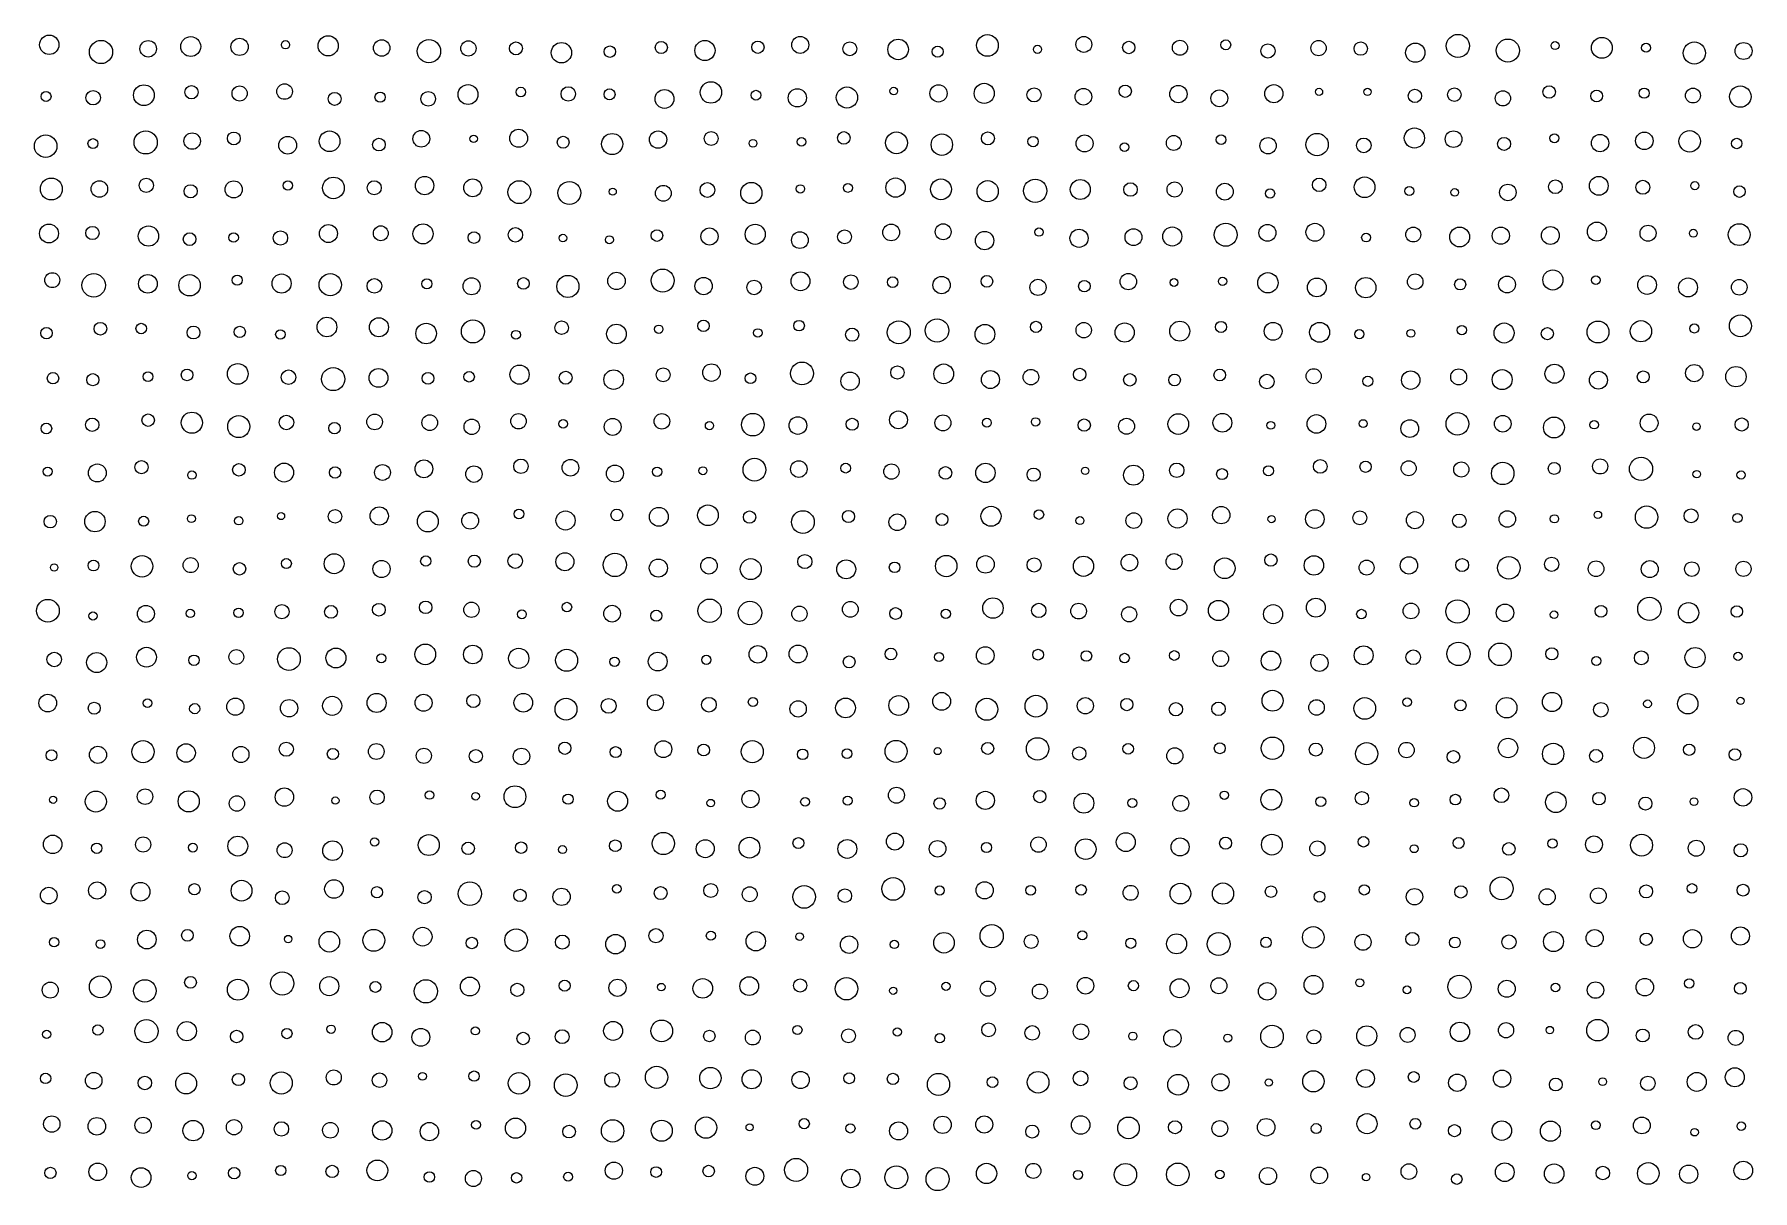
# Model space of a CAD drawing. Extents: x -295 to 305, y -195 to 205.
# Drawn here: x -68.7 to 4.6, y 5.3 to 54.6 of the extents above; entities that cross this region are included whole.
import ezdxf

# ---------------------------------------------------------------- set-up
doc = ezdxf.new("R2010")
doc.units = 0

msp = doc.modelspace()

# ---------------------------------------------------------------- linework, layer by layer
at = {"layer": 'VIA'}
for centre, radius in [((-68.0264, 54.1647), 0.4127), ((-65.8208, 53.8565), 0.4954), ((-63.8082, 53.9941), 0.3517), ((-61.9978, 54.0882), 0.4241), ((-59.9152, 54.0751), 0.3685), ((-57.9579, 54.1656), 0.1767), ((-56.1391, 54.1202), 0.4304), ((-53.8589, 54.0262), 0.35), ((-51.8447, 53.8898), 0.4958), ((-50.1638, 54.0073), 0.3256), ((-48.1392, 54.0094), 0.2747), ((-46.1984, 53.8257), 0.4341), ((-41.9428, 54.046), 0.2597), ((-40.082, 53.9178), 0.4307), ((-37.8239, 54.0579), 0.2626), ((-36.0203, 54.1561), 0.3616), ((-33.9098, 53.995), 0.2958), ((-31.8508, 53.9651), 0.4374), ((-28.0415, 54.1346), 0.4606), ((-23.9335, 54.1801), 0.3393), ((-22.0204, 54.0485), 0.2636), ((-19.8381, 54.0381), 0.3219), ((-17.8862, 54.1614), 0.2103), ((-16.0895, 53.9004), 0.3038), ((-13.9306, 54.0216), 0.3266), ((-12.1343, 54.0002), 0.2856), ((-9.8078, 53.8269), 0.4113), ((-7.9927, 54.1137), 0.4947), ((-5.8644, 53.918), 0.492), ((-3.8496, 54.1277), 0.1697), ((-1.8571, 54.0339), 0.4438), ((0.0293, 54.0354), 0.192), ((2.084, 53.8117), 0.4736), ((4.1843, 53.8996), 0.361), ((-44.1333, 53.8714), 0.2428), ((-30.1647, 53.8723), 0.2336), ((-25.9085, 53.9687), 0.1752), ((-68.1643, 51.9637), 0.2142), ((-66.1564, 51.9081), 0.309), ((-63.9938, 52.0148), 0.4424), ((-61.9647, 52.1418), 0.2835), ((-59.9139, 52.0887), 0.3219), ((-57.9959, 52.1703), 0.3321), ((-55.8638, 51.8585), 0.2764), ((-53.9256, 51.9311), 0.2186), ((-51.8755, 51.8589), 0.3132), ((-50.1795, 52.0434), 0.4245), ((-47.9285, 52.1487), 0.2038), ((-45.907, 52.067), 0.3095), ((-44.1492, 52.0492), 0.2343), ((-41.808, 51.8551), 0.402), ((-39.8272, 52.1305), 0.4567), ((-37.9085, 52.0143), 0.2088), ((-36.1456, 51.9011), 0.3896), ((-34.0306, 51.9157), 0.4524), ((-32.0349, 52.1912), 0.161), ((-30.1283, 52.0924), 0.3684), ((-28.1804, 52.0918), 0.4294), ((-26.0563, 52.028), 0.3021), ((-23.9522, 51.949), 0.3532), ((-22.1717, 52.1845), 0.2636), ((-19.9061, 52.0614), 0.37), ((-18.1594, 51.8812), 0.3569), ((-15.8358, 52.0774), 0.3868), ((-13.9109, 52.1549), 0.1547), ((-11.8442, 52.1562), 0.153), ((-9.8234, 51.9824), 0.2824), ((-8.1433, 52.0367), 0.29), ((-6.0744, 51.8798), 0.3243), ((-4.1022, 52.1531), 0.2672), ((-2.0779, 51.9807), 0.2537), ((-0.0514, 52.0982), 0.2164), ((2.0243, 51.9994), 0.317), ((4.042, 51.9553), 0.4582), ((-48.0222, 50.1795), 0.382), ((-9.8465, 50.1891), 0.43), ((-68.1806, 49.8372), 0.4807), ((-66.1643, 49.951), 0.2121), ((-63.9171, 50.0022), 0.4946), ((-61.9349, 50.0567), 0.3498), ((-60.1602, 50.1693), 0.2726), ((-57.8648, 49.8814), 0.3792), ((-56.08, 50.049), 0.4413), ((-53.9772, 49.9093), 0.2726), ((-52.1705, 50.1581), 0.3569), ((-49.938, 50.1545), 0.1577), ((-46.1246, 50.007), 0.2538), ((-44.0375, 49.9317), 0.451), ((-42.0802, 50.1233), 0.369), ((-39.8174, 50.1697), 0.2984), ((-38.0348, 49.9631), 0.168), ((-35.9696, 50.0302), 0.1841), ((-34.164, 50.1937), 0.2684), ((-31.9201, 49.9829), 0.4663), ((-29.9863, 49.9066), 0.4562), ((-28.0231, 50.1739), 0.2771), ((-26.0989, 50.035), 0.2227), ((-23.9013, 49.9564), 0.3633), ((-22.1988, 49.8006), 0.1824), ((-20.1001, 49.9791), 0.3165), ((-18.0849, 50.1159), 0.206), ((-16.0835, 49.8601), 0.3463), ((-13.9946, 49.9083), 0.4774), ((-12.0037, 49.8745), 0.3127), ((-8.1793, 50.1404), 0.3547), ((-6.0255, 49.939), 0.2764), ((-3.8777, 50.1804), 0.1918), ((-1.935, 49.973), 0.3698), ((-0.0457, 50.0675), 0.3726), ((1.8825, 50.0487), 0.4581), ((3.8893, 49.9544), 0.2219), ((-67.94, 48.0139), 0.4669), ((-65.8894, 48.0158), 0.3517), ((-63.893, 48.171), 0.3044), ((-60.1667, 47.9976), 0.3656), ((-57.8551, 48.1647), 0.1971), ((-55.9148, 48.0611), 0.4598), ((-54.1749, 48.0695), 0.2983), ((-52.0309, 48.1603), 0.3917), ((-49.9804, 48.0655), 0.3832), ((-47.9968, 47.8802), 0.4876), ((-45.8604, 47.8481), 0.4868), ((-31.9585, 48.0739), 0.4116), ((-30.0234, 48.0012), 0.4434), ((-28.0351, 47.9204), 0.4518), ((-26.0082, 47.9387), 0.4957), ((-24.0851, 47.9936), 0.4261), ((-13.9027, 48.1913), 0.2878), ((-11.9686, 48.0903), 0.44), ((-3.8398, 48.1094), 0.293), ((-1.9887, 48.1503), 0.401), ((-0.1108, 48.088), 0.2992), ((-62.0013, 47.9172), 0.2809), ((-44.0101, 47.9013), 0.1506), ((-41.8553, 47.8339), 0.3376), ((-39.9761, 47.9714), 0.3144), ((-38.1048, 47.8439), 0.4517), ((-36.0166, 48.017), 0.1804), ((-33.9885, 48.0617), 0.189), ((-21.947, 47.9921), 0.2892), ((-20.0669, 47.9956), 0.3229), ((-17.9274, 47.9027), 0.3581), ((-15.9971, 47.8232), 0.1965), ((-10.0643, 47.9272), 0.1915), ((-8.1293, 47.8694), 0.1606), ((-5.8617, 47.8687), 0.3525), ((2.1036, 48.1567), 0.1714), ((4.0054, 47.9044), 0.2448), ((-68.0385, 46.1185), 0.4026), ((-66.1865, 46.1393), 0.2826), ((-63.8017, 46.0092), 0.4327), ((-62.0483, 45.8764), 0.2709), ((-60.1696, 45.9461), 0.2039), ((-58.1734, 45.9268), 0.3065), ((-56.1274, 46.1176), 0.384), ((-53.8958, 46.1282), 0.3164), ((-52.097, 46.1024), 0.4293), ((-49.9243, 45.9446), 0.2493), ((-48.1621, 46.0612), 0.309), ((-42.1278, 46.031), 0.2476), ((-39.8876, 45.9911), 0.3661), ((-37.9399, 46.0837), 0.4284), ((-36.0344, 45.8361), 0.3575), ((-34.1306, 45.9782), 0.296), ((-32.1465, 46.1653), 0.3574), ((-29.9296, 46.1912), 0.3394), ((-28.1655, 45.8152), 0.392), ((-25.846, 46.178), 0.1783), ((-24.1371, 45.9152), 0.3874), ((-21.8203, 45.9603), 0.3598), ((-20.1654, 45.9896), 0.4057), ((-17.8894, 46.0666), 0.4914), ((-16.109, 46.146), 0.3607), ((-14.0859, 46.1707), 0.3817), ((-9.8957, 46.0737), 0.3173), ((-7.918, 45.9696), 0.4216), ((-6.1652, 46.0256), 0.366), ((-4.0516, 46.0342), 0.3806), ((-2.07, 46.1968), 0.406), ((0.1101, 46.13), 0.3417), ((2.0408, 46.1289), 0.1672), ((3.9967, 46.069), 0.4646), ((-46.1339, 45.925), 0.1601), ((-44.156, 45.85), 0.1697), ((-11.9067, 45.9445), 0.1874), ((-67.8994, 44.1288), 0.3177), ((-66.1325, 43.9085), 0.4989), ((-63.8237, 43.9725), 0.3978), ((-62.0484, 43.9112), 0.4573), ((-60.0144, 44.1301), 0.2145), ((-58.1247, 43.9843), 0.4076), ((-56.0507, 43.9362), 0.4755), ((-54.1697, 43.8836), 0.3113), ((-51.9309, 43.973), 0.2161), ((-50.0275, 43.8676), 0.363), ((-47.8179, 43.9876), 0.2488), ((-45.9241, 43.8602), 0.4724), ((-43.8514, 44.0952), 0.3712), ((-41.8844, 44.1128), 0.4902), ((-40.1398, 43.8755), 0.3683), ((-37.987, 43.8192), 0.3091), ((-36.0126, 44.081), 0.402), ((-33.8616, 44.0454), 0.3114), ((-32.0823, 44.0439), 0.2243), ((-29.9969, 43.9184), 0.3703), ((-28.0646, 44.0798), 0.249), ((-25.8888, 43.8206), 0.3439), ((-23.9123, 43.8715), 0.2467), ((-22.0385, 44.0667), 0.3486), ((-20.0917, 44.0298), 0.169), ((-18.0244, 44.078), 0.1774), ((-16.0887, 44.0167), 0.4345), ((-14.0043, 43.8199), 0.3996), ((-11.919, 43.8089), 0.4349), ((-9.8117, 44.0621), 0.3297), ((-7.8963, 43.9464), 0.2368), ((-5.898, 43.9465), 0.3586), ((-3.9441, 44.1378), 0.4285), ((-2.1134, 44.1311), 0.1866), ((0.0707, 43.9235), 0.4005), ((1.816, 43.8199), 0.4036), ((3.9984, 43.8267), 0.3311), ((-56.1913, 42.1315), 0.4194), ((-53.9776, 42.1198), 0.406), ((-30.1908, 41.9826), 0.4995), ((4.0473, 42.1792), 0.4676), ((-68.1424, 41.8703), 0.2445), ((-65.8469, 42.0563), 0.2702), ((-64.1078, 42.0645), 0.224), ((-61.8805, 41.8963), 0.2735), ((-59.9111, 41.9212), 0.2416), ((-58.1759, 41.8152), 0.2023), ((-51.9646, 41.8539), 0.4389), ((-49.971, 41.9432), 0.4899), ((-48.1368, 41.8008), 0.1874), ((-46.1902, 42.1014), 0.2875), ((-43.8546, 41.8341), 0.42), ((-42.0512, 42.0389), 0.1771), ((-40.1417, 42.1799), 0.2452), ((-37.8299, 41.8804), 0.18), ((-36.0722, 42.1887), 0.226), ((-33.811, 41.8031), 0.2804), ((-31.8207, 41.9034), 0.4902), ((-28.1495, 41.8252), 0.4199), ((-25.975, 42.1373), 0.2377), ((-23.9384, 41.9968), 0.33), ((-22.1942, 41.8964), 0.4098), ((-19.8465, 41.9548), 0.4269), ((-18.0865, 42.1349), 0.2373), ((-15.868, 41.9487), 0.3802), ((-13.8866, 41.9046), 0.4261), ((-12.1915, 41.8259), 0.1938), ((-9.995, 41.8609), 0.167), ((-7.8257, 41.999), 0.1968), ((-6.0238, 41.8762), 0.4264), ((-4.18, 41.8472), 0.2595), ((-2.0236, 41.9176), 0.4663), ((-0.19, 41.9519), 0.4539), ((2.0849, 42.0698), 0.1945), ((-62.1554, 40.0901), 0.2476), ((-59.9927, 40.1329), 0.4416), ((-57.8292, 39.9909), 0.3089), ((-55.9266, 39.9101), 0.4922), ((-53.9955, 39.9618), 0.3998), ((-47.9828, 40.1012), 0.41), ((-43.9714, 39.8877), 0.4175), ((-41.8616, 40.0938), 0.2961), ((-39.8043, 40.1886), 0.3731), ((-35.9468, 40.1514), 0.4849), ((-31.8816, 40.1904), 0.2832), ((-29.9072, 40.1335), 0.4212), ((-26.1893, 39.9949), 0.3312), ((-24.1108, 40.1061), 0.2643), ((-18.1411, 40.0849), 0.2512), ((-14.1391, 40.0355), 0.32), ((-7.959, 40.0032), 0.3401), ((-6.1046, 39.8875), 0.4257), ((-3.8769, 40.1393), 0.4069), ((2.0805, 40.1659), 0.3663), ((3.8591, 40.0144), 0.4345), ((-67.8674, 39.9484), 0.2427), ((-66.1725, 39.8841), 0.259), ((-63.8178, 40.0166), 0.2058), ((-51.884, 39.9425), 0.2516), ((-50.1333, 40.0105), 0.2238), ((-46.0167, 39.9679), 0.2745), ((-38.1385, 39.9453), 0.2273), ((-33.898, 39.8234), 0.3901), ((-27.9154, 39.8916), 0.3827), ((-21.9763, 39.8812), 0.2673), ((-20.069, 39.8736), 0.2496), ((-16.1344, 39.8057), 0.3086), ((-11.8285, 39.8184), 0.217), ((-10.0045, 39.8665), 0.3924), ((-2.0042, 39.865), 0.3824), ((-0.0899, 40.0058), 0.2556), ((-66.1952, 37.9633), 0.2835), ((-63.8119, 38.1581), 0.2677), ((-61.9484, 38.0507), 0.4516), ((-59.9503, 37.8877), 0.4707), ((-57.9177, 38.0609), 0.3104), ((-54.1597, 38.0873), 0.3332), ((-51.8113, 38.0551), 0.3354), ((-50.021, 37.8779), 0.3288), ((-48.0263, 38.1139), 0.329), ((-46.1254, 38.0042), 0.1858), ((-44.0159, 37.8726), 0.3602), ((-41.9174, 38.1113), 0.332), ((-39.8891, 37.9256), 0.1763), ((-38.043, 37.9674), 0.481), ((-36.1223, 37.9322), 0.3769), ((-33.8093, 37.985), 0.2575), ((-31.8346, 38.1711), 0.381), ((-29.9383, 38.0433), 0.3397), ((-28.0662, 38.0525), 0.1892), ((-25.9899, 38.0878), 0.1774), ((-23.9185, 37.9496), 0.2637), ((-22.1139, 37.8989), 0.3399), ((-19.9091, 37.9943), 0.439), ((-18.0306, 38.0504), 0.3996), ((-15.9666, 37.9373), 0.1655), ((-14.0214, 37.999), 0.3969), ((-12.0295, 38.0111), 0.1696), ((-10.0425, 37.8013), 0.3776), ((-8.0143, 38.0027), 0.481), ((-6.0832, 38.008), 0.3559), ((-3.8981, 37.8489), 0.4461), ((-2.1841, 37.9643), 0.1792), ((0.1561, 38.0387), 0.3796), ((4.1013, 37.9771), 0.2798), ((-68.1487, 37.8049), 0.2265), ((-55.8688, 37.8196), 0.2463), ((2.176, 37.884), 0.1613), ((-68.0941, 35.9698), 0.1914), ((-65.9784, 35.909), 0.3825), ((-64.0966, 36.1569), 0.2818), ((-61.9448, 35.8203), 0.1799), ((-59.944, 36.0412), 0.2683), ((-58.0198, 35.9269), 0.4042), ((-55.8445, 35.9291), 0.2394), ((-53.824, 35.9308), 0.3359), ((-52.06, 36.0852), 0.3786), ((-49.927, 35.8595), 0.35), ((-47.924, 36.1952), 0.3085), ((-45.8133, 36.1317), 0.3559), ((-43.9186, 35.8808), 0.363), ((-42.1211, 35.9585), 0.1985), ((-40.1676, 36.0056), 0.1708), ((-37.9716, 36.0478), 0.4853), ((-36.0829, 36.0748), 0.352), ((-34.081, 36.115), 0.2088), ((-32.1361, 35.9678), 0.3263), ((-29.8312, 35.9091), 0.2688), ((-28.1263, 35.9138), 0.4127), ((-26.074, 35.8366), 0.2827), ((-23.8796, 36.0012), 0.1535), ((-21.8159, 35.8159), 0.4254), ((-19.9741, 36.022), 0.3077), ((-18.0417, 35.8601), 0.2346), ((-16.0655, 36.0039), 0.2153), ((-13.8614, 36.1897), 0.2908), ((-11.926, 36.1759), 0.2409), ((-10.0909, 36.109), 0.3197), ((-7.8479, 36.0593), 0.3226), ((-6.0828, 35.8913), 0.4801), ((-3.8861, 36.1036), 0.2578), ((-1.9304, 36.1875), 0.322), ((-0.188, 36.0833), 0.4944), ((2.1868, 35.8561), 0.1598), ((4.0748, 35.8227), 0.178), ((-53.9641, 34.0743), 0.3898), ((-42.0494, 34.0408), 0.4012), ((-39.9557, 34.1059), 0.4407), ((-27.8905, 34.0624), 0.427), ((-18.0783, 34.111), 0.3699), ((0.0496, 34.0251), 0.4762), ((-67.9817, 33.8329), 0.2626), ((-66.0789, 33.8352), 0.4351), ((-64.0035, 33.8496), 0.2148), ((-61.9675, 33.9592), 0.1672), ((-59.9502, 33.8714), 0.1757), ((-58.1468, 34.0708), 0.1508), ((-55.8485, 34.0578), 0.2868), ((-51.8939, 33.8387), 0.4454), ((-50.0899, 33.8727), 0.3572), ((-48.009, 34.1617), 0.2053), ((-46.0235, 33.8824), 0.4077), ((-43.8375, 34.1175), 0.2523), ((-38.1817, 34.031), 0.262), ((-35.9047, 33.8173), 0.4834), ((-33.9633, 34.0567), 0.2586), ((-31.8845, 33.8069), 0.3546), ((-29.9811, 33.9218), 0.2526), ((-25.8487, 34.1354), 0.2036), ((-24.1006, 33.879), 0.1709), ((-21.8086, 33.877), 0.3335), ((-19.9406, 33.9679), 0.4086), ((-15.9351, 33.9409), 0.1515), ((-14.09, 33.9448), 0.3969), ((-12.1754, 33.995), 0.2964), ((-9.823, 33.8958), 0.3633), ((-7.9339, 33.8707), 0.2881), ((-5.8875, 33.9457), 0.3516), ((-3.877, 33.9544), 0.1764), ((-2.0261, 34.1243), 0.16), ((1.9429, 34.0816), 0.2977), ((3.9241, 33.993), 0.1946), ((-64.074, 31.9304), 0.4596), ((-61.9997, 31.9785), 0.32), ((-57.9214, 32.0454), 0.2132), ((-55.8868, 32.0397), 0.4246), ((-51.9815, 32.1551), 0.2172), ((-49.9114, 32.1478), 0.2602), ((-48.1672, 32.1536), 0.3124), ((-46.0501, 32.1235), 0.3839), ((-43.9206, 31.9893), 0.4979), ((-42.0675, 31.8526), 0.3862), ((-39.9104, 31.9545), 0.3533), ((-38.1297, 31.8097), 0.4467), ((-35.8251, 32.1303), 0.3011), ((-29.801, 31.9399), 0.4573), ((-28.1268, 32.0105), 0.3736), ((-26.0542, 31.9881), 0.302), ((-23.9481, 31.9313), 0.431), ((-21.9923, 32.0867), 0.3556), ((-20.0897, 32.1281), 0.3411), ((-17.9303, 31.8453), 0.4396), ((-15.9616, 32.1944), 0.2646), ((-14.1281, 31.9683), 0.4137), ((-10.0792, 31.9658), 0.3698), ((-7.8116, 31.9813), 0.2755), ((-5.8204, 31.8639), 0.4822), ((-3.9963, 32.0165), 0.3016), ((-67.819, 31.8797), 0.1553), ((-66.1413, 31.9623), 0.2314), ((-59.917, 31.8197), 0.2671), ((-53.866, 31.8165), 0.3673), ((-34.0612, 31.8021), 0.4044), ((-31.998, 31.8862), 0.2269), ((-11.8856, 31.8742), 0.3183), ((-2.1051, 31.8251), 0.334), ((0.1868, 31.8094), 0.3622), ((1.9772, 31.8105), 0.3125), ((4.178, 31.8225), 0.3216), ((-68.086, 30.035), 0.4849), ((-63.9057, 29.9001), 0.3604), ((-62.0161, 29.9194), 0.1778), ((-59.9559, 29.9496), 0.2), ((-58.1101, 29.9953), 0.3023), ((-56.0188, 29.9871), 0.2732), ((-53.9795, 30.0782), 0.2711), ((-51.9867, 30.1801), 0.2648), ((-50.034, 30.0775), 0.3265), ((-47.8819, 29.8827), 0.1863), ((-45.9627, 30.1934), 0.2014), ((-44.0412, 29.9111), 0.3568), ((-42.153, 29.8234), 0.2387), ((-39.8818, 30.0368), 0.498), ((-38.1636, 29.9406), 0.4993), ((-36.0556, 29.9066), 0.3263), ((-33.8859, 30.0951), 0.3357), ((-31.9574, 29.9176), 0.2512), ((-29.816, 29.903), 0.1966), ((-27.8061, 30.1504), 0.4351), ((-25.8543, 30.0469), 0.3052), ((-24.1558, 30.0186), 0.334), ((-22.0033, 29.8836), 0.3211), ((-19.8972, 30.1707), 0.3543), ((-18.1975, 30.0468), 0.4309), ((-15.8684, 29.89), 0.4064), ((-14.0474, 30.1687), 0.4036), ((-12.1026, 29.8911), 0.2051), ((-9.9927, 30.026), 0.3353), ((-8.0083, 30.0033), 0.4992), ((-5.9856, 29.9469), 0.3716), ((-3.8911, 29.866), 0.1628), ((-1.8925, 30.0127), 0.2512), ((0.1672, 30.1151), 0.4968), ((1.8373, 29.9504), 0.4338), ((3.8946, 30.0028), 0.2398), ((-66.1625, 29.8131), 0.1749), ((-51.9997, 28.1758), 0.4411), ((-49.9761, 28.1684), 0.3968), ((-36.1135, 28.1926), 0.3815), ((-7.9673, 28.1969), 0.4998), ((-6.1965, 28.1761), 0.4809), ((-67.8157, 27.9567), 0.31), ((-66.0048, 27.8272), 0.429), ((-63.8819, 28.0539), 0.4213), ((-61.8595, 27.9233), 0.2239), ((-60.0521, 28.0625), 0.3158), ((-57.8109, 27.9761), 0.483), ((-55.81, 28.0211), 0.4249), ((-53.8762, 28.0091), 0.1917), ((-48.0196, 28.0056), 0.4311), ((-45.9794, 27.9225), 0.4695), ((-43.9327, 27.8593), 0.2029), ((-42.0951, 27.8681), 0.4009), ((-40.0254, 27.9402), 0.1954), ((-37.8273, 28.1761), 0.3733), ((-33.9362, 27.8541), 0.2521), ((-32.1566, 28.1899), 0.2497), ((-30.1057, 28.0624), 0.1903), ((-28.1363, 28.1237), 0.3764), ((-25.8829, 28.1621), 0.2303), ((-23.8261, 28.1063), 0.2263), ((-22.1961, 28.0197), 0.2013), ((-20.0794, 28.1262), 0.2069), ((-18.1031, 27.9913), 0.3386), ((-15.9597, 27.9015), 0.4148), ((-13.8931, 27.816), 0.3674), ((-12.0076, 28.1339), 0.4045), ((-9.8966, 28.0514), 0.3121), ((-3.9895, 28.1956), 0.2582), ((-2.089, 27.8932), 0.193), ((-0.175, 28.0291), 0.298), ((2.1149, 28.0365), 0.4313), ((3.9453, 28.0886), 0.1766), ((-68.0896, 26.1006), 0.377), ((-55.9682, 25.9811), 0.4066), ((-54.0751, 26.1057), 0.4082), ((-52.072, 26.1103), 0.362), ((-49.9522, 26.1889), 0.2813), ((-47.8224, 26.1132), 0.3978), ((-42.1932, 26.1163), 0.3442), ((-31.8235, 25.9965), 0.4213), ((-29.9937, 26.1702), 0.3802), ((-25.9749, 25.9668), 0.4664), ((-15.8928, 26.1997), 0.4466), ((-3.9821, 26.1471), 0.4089), ((1.8024, 26.0693), 0.4344), ((-66.1091, 25.8776), 0.2571), ((-63.8361, 26.096), 0.1858), ((-61.828, 25.8599), 0.2184), ((-60.0938, 25.9453), 0.3652), ((-57.8053, 25.881), 0.3698), ((-46.0024, 25.8391), 0.467), ((-44.1863, 25.9793), 0.3153), ((-39.9133, 26.027), 0.3152), ((-38.0374, 26.1439), 0.1964), ((-36.1107, 25.8513), 0.3487), ((-34.0912, 25.8901), 0.4206), ((-28.0689, 25.8356), 0.4689), ((-23.8709, 25.9831), 0.347), ((-22.1002, 26.0337), 0.2597), ((-20.0102, 25.834), 0.2835), ((-18.1957, 25.8538), 0.2876), ((-14.016, 25.9125), 0.3298), ((-11.9617, 25.8723), 0.4635), ((-10.1544, 26.1387), 0.1879), ((-7.8847, 26.003), 0.2389), ((-5.9134, 25.901), 0.4372), ((-1.8967, 25.8137), 0.3099), ((0.0899, 26.0658), 0.1667), ((4.0554, 26.191), 0.1531), ((-65.9521, 23.8918), 0.3656), ((-64.0308, 24.0261), 0.4758), ((-62.1929, 23.9706), 0.3925), ((-59.8594, 23.9077), 0.3447), ((-57.9241, 24.1317), 0.3004), ((-55.9408, 23.929), 0.2389), ((-54.0896, 24.0342), 0.3355), ((-52.0612, 23.8513), 0.3235), ((-47.9007, 23.8219), 0.3519), ((-46.0531, 24.1734), 0.2604), ((-43.8895, 24.0087), 0.2354), ((-41.8544, 24.133), 0.3611), ((-40.1356, 24.0945), 0.2519), ((-38.0662, 24.0267), 0.4716), ((-31.9376, 24.0398), 0.4691), ((-30.1641, 24.0519), 0.1525), ((-28.0319, 24.1666), 0.2569), ((-25.9059, 24.1452), 0.4775), ((-24.129, 23.9493), 0.2829), ((-22.0476, 24.15), 0.2272), ((-20.0586, 23.8467), 0.3443), ((-18.1387, 24.1727), 0.2346), ((-15.8978, 24.1741), 0.4781), ((-14.0492, 24.1141), 0.2793), ((-11.8777, 23.941), 0.473), ((-10.1818, 24.0963), 0.3285), ((-5.857, 24.1835), 0.4132), ((-3.9318, 23.9327), 0.4562), ((-0.0603, 24.1898), 0.4485), ((1.8651, 24.109), 0.2427), ((-67.9311, 23.8737), 0.2339), ((-49.8446, 23.8345), 0.2814), ((-35.9194, 23.9116), 0.2247), ((-34.0277, 23.939), 0.2094), ((-8.1826, 23.8077), 0.2682), ((-2.1051, 23.8454), 0.2771), ((3.8129, 23.903), 0.2506), ((-67.8637, 21.975), 0.1508), ((-66.0405, 21.9002), 0.4495), ((-63.9442, 22.1098), 0.3291), ((-62.0833, 21.9069), 0.4513), ((-60.0302, 21.8177), 0.3274), ((-58.006, 22.0892), 0.3922), ((-55.8315, 21.9417), 0.1554), ((-54.0564, 22.0825), 0.3098), ((-51.8223, 22.1742), 0.1787), ((-49.8552, 22.1239), 0.1615), ((-48.1796, 22.107), 0.4653), ((-45.916, 22.0029), 0.2187), ((-43.8032, 21.9132), 0.4257), ((-41.9695, 22.192), 0.1913), ((-39.8361, 21.834), 0.1596), ((-38.143, 22.0048), 0.3672), ((-35.8147, 21.8896), 0.1883), ((-33.9978, 21.9348), 0.1927), ((-31.9201, 22.1691), 0.3423), ((-30.0787, 21.8203), 0.2441), ((-28.1322, 21.9515), 0.3858), ((-25.8113, 22.1134), 0.2628), ((-23.9362, 21.8327), 0.4258), ((-21.8681, 21.8419), 0.1931), ((-19.8055, 21.8183), 0.3406), ((-17.946, 22.1706), 0.1793), ((-15.9426, 21.9797), 0.4415), ((-13.8358, 21.8959), 0.2102), ((-12.0802, 22.0455), 0.2842), ((-9.855, 21.8495), 0.1796), ((-8.101, 21.9832), 0.2269), ((-6.1393, 22.168), 0.3128), ((-3.8171, 21.8687), 0.4402), ((-1.9807, 22.0249), 0.2656), ((0.0004, 21.8149), 0.2786), ((2.0684, 21.8986), 0.1656), ((4.1594, 22.078), 0.3719), ((-41.8582, 20.1125), 0.4733), ((-31.9871, 20.1946), 0.3604), ((-22.1473, 20.1707), 0.4025), ((-15.9206, 20.0646), 0.4437), ((-0.1655, 20.0413), 0.4683), ((-67.882, 20.0754), 0.3951), ((-66.0051, 19.9081), 0.2202), ((-64.0264, 20.0675), 0.3239), ((-61.9067, 19.938), 0.1907), ((-59.9908, 20.0018), 0.423), ((-57.9968, 19.8256), 0.3165), ((-55.9521, 19.8047), 0.4184), ((-54.1641, 20.1762), 0.1766), ((-51.8498, 20.0464), 0.4474), ((-50.1759, 19.9026), 0.266), ((-47.916, 19.9338), 0.2429), ((-46.1523, 19.8535), 0.171), ((-43.9016, 20.0163), 0.2481), ((-40.0714, 19.8907), 0.3832), ((-38.1858, 19.9335), 0.4445), ((-36.0978, 20.1297), 0.2321), ((-34.015, 19.8807), 0.4028), ((-30.1667, 19.8869), 0.3525), ((-28.0841, 19.9431), 0.2145), ((-25.8662, 20.0661), 0.3296), ((-23.8553, 19.872), 0.4395), ((-19.8299, 19.9641), 0.3847), ((-17.8924, 20.125), 0.2561), ((-13.9805, 19.8976), 0.3218), ((-12.0151, 20.1861), 0.2245), ((-9.8583, 19.8914), 0.1696), ((-7.9645, 20.1316), 0.2343), ((-5.8204, 19.8798), 0.2681), ((-3.9608, 20.1087), 0.1971), ((-2.1938, 20.0747), 0.3594), ((2.165, 19.9112), 0.3407), ((4.0621, 19.822), 0.2813), ((-65.9867, 18.1071), 0.3667), ((-64.136, 18.0542), 0.4013), ((-61.839, 18.1621), 0.2387), ((-59.8316, 18.1002), 0.4425), ((-55.8945, 18.1711), 0.3964), ((-50.1034, 17.9723), 0.4987), ((-43.8389, 18.1805), 0.1797), ((-39.8344, 18.1108), 0.2977), ((-35.8528, 17.8349), 0.4835), ((-32.0608, 18.1748), 0.482), ((-28.1621, 18.1162), 0.3666), ((-26.1985, 18.1163), 0.2048), ((-24.0496, 18.1346), 0.2245), ((-21.9435, 18.0089), 0.3179), ((-19.8186, 17.9758), 0.4396), ((-18.0038, 17.9788), 0.4536), ((-11.9819, 18.1338), 0.2183), ((-7.8636, 18.0463), 0.2637), ((-6.1302, 18.1995), 0.4904), ((0.028, 18.0671), 0.2769), ((1.9828, 18.1952), 0.2049), ((4.16, 18.122), 0.2539), ((-68.0478, 17.8926), 0.3541), ((-58.0943, 17.8002), 0.2927), ((-54.0596, 18.0322), 0.2404), ((-52.0317, 17.8221), 0.2824), ((-47.9638, 17.8983), 0.2652), ((-46.1941, 17.8383), 0.3695), ((-41.9699, 17.996), 0.276), ((-38.1762, 17.9481), 0.319), ((-34.1187, 17.8845), 0.289), ((-30.081, 18.1076), 0.1951), ((-15.9564, 18.0585), 0.2448), ((-13.8901, 17.8434), 0.2313), ((-9.843, 17.8433), 0.3494), ((-4.1891, 17.8354), 0.3449), ((-2.0061, 17.8863), 0.335), ((-63.8682, 16.0166), 0.3977), ((-62.1383, 16.1982), 0.2487), ((-59.9092, 16.1616), 0.4161), ((-57.8438, 16.0356), 0.1605), ((-56.0899, 15.9252), 0.4396), ((-54.1976, 15.9845), 0.4658), ((-52.1132, 16.1398), 0.3995), ((-50.019, 15.8682), 0.2438), ((-48.1319, 15.9908), 0.4812), ((-46.1607, 15.9095), 0.2974), ((-43.8936, 15.82), 0.418), ((-42.1696, 16.1793), 0.3024), ((-39.83, 16.1816), 0.1934), ((-37.9139, 15.9444), 0.413), ((-36.0513, 16.146), 0.163), ((-33.9381, 15.8002), 0.3718), ((-29.8949, 15.8812), 0.438), ((-27.8619, 16.1628), 0.4947), ((-26.1808, 15.9359), 0.2958), ((-23.9948, 16.1936), 0.1941), ((-19.9824, 15.8352), 0.4264), ((-18.1917, 15.8236), 0.4879), ((-16.1713, 15.8965), 0.222), ((-14.1577, 16.112), 0.4595), ((-12.0366, 15.9018), 0.3438), ((-9.933, 16.0392), 0.2798), ((-8.1216, 15.8908), 0.2326), ((-5.8167, 15.9111), 0.3011), ((-3.9196, 15.929), 0.426), ((-2.164, 16.0749), 0.3649), ((0.0371, 16.0311), 0.2616), ((2.0043, 16.0499), 0.3891), ((4.048, 16.1683), 0.3867), ((-67.8208, 15.9018), 0.1969), ((-65.8451, 15.8225), 0.1893), ((-32.0108, 15.8111), 0.1804), ((-21.9304, 15.8599), 0.2182), ((-67.9836, 13.8612), 0.3417), ((-65.8532, 14.0005), 0.4652), ((-63.9546, 13.8277), 0.4788), ((-62.0054, 14.1921), 0.2524), ((-59.9875, 13.879), 0.448), ((-58.0979, 14.1457), 0.4943), ((-56.094, 14.0293), 0.4079), ((-54.1267, 13.9964), 0.2324), ((-51.9771, 13.8095), 0.4947), ((-50.0995, 14.0145), 0.4021), ((-48.078, 13.876), 0.2809), ((-46.063, 14.0499), 0.2374), ((-43.8096, 13.9605), 0.367), ((-41.9439, 13.9905), 0.1599), ((-40.1748, 13.9349), 0.418), ((-38.1957, 14.0314), 0.3994), ((-36.0214, 14.0606), 0.2817), ((-34.0499, 13.922), 0.4783), ((-32.0572, 13.8361), 0.155), ((-29.8093, 14.023), 0.1789), ((-28.0258, 13.9248), 0.3229), ((-25.8061, 13.8003), 0.3215), ((-23.8617, 14.0468), 0.3531), ((-21.8236, 14.0508), 0.2163), ((-19.8539, 13.9407), 0.4039), ((-18.1803, 14.0442), 0.3411), ((-16.1225, 13.8109), 0.3729), ((-14.1455, 14.0871), 0.403), ((-12.1734, 14.1763), 0.1715), ((-10.1589, 13.8734), 0.1665), ((-7.9271, 14.0055), 0.4955), ((-5.9099, 13.9191), 0.3641), ((-3.8313, 13.976), 0.1857), ((-2.1278, 13.8618), 0.3508), ((-0.0275, 13.9861), 0.3726), ((1.864, 14.1445), 0.2009), ((4.0444, 13.9346), 0.253), ((-63.8851, 12.107), 0.4949), ((-62.1603, 12.1103), 0.4097), ((-53.8371, 12.0678), 0.4152), ((-43.9973, 12.1219), 0.4025), ((-41.9239, 12.1224), 0.4629), ((-27.9943, 12.168), 0.2928), ((-7.9071, 12.0815), 0.4145), ((-5.9409, 12.1503), 0.324), ((-2.0415, 12.1518), 0.4596), ((-68.1361, 11.9762), 0.1741), ((-65.9503, 12.1609), 0.2202), ((-60.0401, 11.8824), 0.2644), ((-57.8963, 12.0078), 0.2167), ((-56.0136, 12.1917), 0.1781), ((-52.1901, 11.8499), 0.3801), ((-49.8665, 12.1221), 0.1727), ((-47.8285, 11.8012), 0.2664), ((-46.1671, 11.8766), 0.2947), ((-39.894, 11.9048), 0.2451), ((-38.0428, 11.8377), 0.3158), ((-36.1395, 12.1637), 0.1941), ((-33.9641, 11.9126), 0.2945), ((-31.8809, 12.0762), 0.1768), ((-30.0723, 11.8106), 0.1994), ((-26.1331, 12.0388), 0.3117), ((-24.0577, 12.0859), 0.3311), ((-21.8458, 11.8995), 0.1731), ((-20.1589, 11.8082), 0.3726), ((-17.8007, 11.8175), 0.1703), ((-15.9143, 11.8824), 0.4818), ((-14.1294, 11.8683), 0.301), ((-11.8764, 11.9065), 0.4304), ((-10.135, 11.9528), 0.3181), ((-4.0731, 12.1571), 0.1601), ((-0.1169, 11.9264), 0.2769), ((2.1358, 12.0767), 0.3117), ((3.8486, 11.8234), 0.3227), ((-68.1813, 10.0974), 0.2206), ((-66.1306, 10.0017), 0.3516), ((-62.1929, 9.881), 0.4454), ((-59.9655, 10.0512), 0.2614), ((-58.14, 9.9014), 0.4727), ((-55.9004, 10.1371), 0.3195), ((-53.9507, 10.0192), 0.3093), ((-52.1215, 10.1858), 0.1665), ((-49.9236, 10.1954), 0.22), ((-48.0098, 9.8881), 0.4571), ((-46.016, 9.8119), 0.4818), ((-44.0383, 10.035), 0.3157), ((-42.1431, 10.1442), 0.4757), ((-39.8503, 10.1092), 0.4566), ((-38.0888, 10.0605), 0.4084), ((-36.006, 10.0312), 0.3674), ((-33.9337, 10.1019), 0.2307), ((-32.0714, 10.0778), 0.238), ((-30.1284, 9.8394), 0.4721), ((-25.8832, 9.9329), 0.4605), ((-24.073, 10.0985), 0.3152), ((-19.9179, 9.8279), 0.44), ((-18.1126, 9.9322), 0.366), ((-14.1514, 9.9707), 0.4524), ((-11.9287, 10.0931), 0.3795), ((-9.8764, 10.1575), 0.2305), ((-8.0215, 9.9109), 0.3705), ((-6.1106, 10.0862), 0.3681), ((2.186, 9.9483), 0.4038), ((3.8085, 10.145), 0.4054), ((-63.9527, 9.9018), 0.2871), ((-27.8297, 9.9359), 0.2285), ((-21.9395, 9.8903), 0.2784), ((-16.0541, 9.9247), 0.1557), ((-3.8203, 9.837), 0.2731), ((-1.8241, 9.958), 0.1628), ((0.1065, 9.8853), 0.31), ((-67.9173, 8.1504), 0.3476), ((-65.998, 8.0565), 0.3741), ((-64.0268, 8.0967), 0.347), ((-61.8933, 7.8706), 0.4363), ((-60.1525, 8.0173), 0.3265), ((-58.1334, 7.943), 0.3095), ((-56.0454, 7.8877), 0.3343), ((-53.8368, 7.8771), 0.4132), ((-51.826, 7.828), 0.3917), ((-49.8371, 8.1199), 0.1878), ((-48.1575, 7.9758), 0.4296), ((-45.8754, 7.828), 0.2694), ((-44.0164, 7.8571), 0.4795), ((-41.9229, 7.8663), 0.4502), ((-40.0364, 7.9986), 0.4552), ((-38.1781, 8.0098), 0.1525), ((-35.8504, 8.1674), 0.2184), ((-33.8825, 7.9654), 0.1961), ((-31.8299, 7.8578), 0.384), ((-29.9522, 8.1181), 0.3693), ((-28.1794, 8.1309), 0.3643), ((-26.135, 7.831), 0.2755), ((-24.0682, 8.1117), 0.3958), ((-22.031, 7.9875), 0.4607), ((-20.0492, 8.0158), 0.2796), ((-18.1379, 7.9593), 0.3401), ((-16.1622, 8.0148), 0.3731), ((-14.0288, 7.9588), 0.2128), ((-11.8656, 8.1657), 0.429), ((-9.8071, 8.1633), 0.2284), ((-8.1347, 7.8698), 0.2578), ((-6.1197, 7.8704), 0.4163), ((-4.0492, 7.8469), 0.4297), ((-2.1128, 8.0992), 0.1872), ((-0.1543, 8.0927), 0.3572), ((4.0861, 8.0651), 0.1821), ((2.0955, 7.8037), 0.1613), ((-54.0456, 6.175), 0.4429), ((-36.1981, 6.1931), 0.4932), ((-67.979, 6.0666), 0.2425), ((-65.9603, 6.1141), 0.3762), ((-64.1128, 5.8718), 0.4197), ((-61.9492, 5.9522), 0.1775), ((-60.1447, 6.0556), 0.2429), ((-58.1597, 6.1713), 0.2186), ((-55.9677, 6.1316), 0.2652), ((-51.8259, 5.8931), 0.2243), ((-49.9504, 5.8298), 0.3428), ((-48.1094, 5.8582), 0.2223), ((-45.9134, 5.905), 0.1901), ((-43.9635, 6.164), 0.3667), ((-42.1639, 6.1048), 0.2276), ((-39.9239, 6.1459), 0.2458), ((-37.9549, 5.9257), 0.3818), ((-33.8617, 5.8314), 0.3943), ((-31.923, 5.8769), 0.4881), ((-30.167, 5.8041), 0.492), ((-28.0796, 6.0466), 0.4318), ((-26.0877, 6.153), 0.3221), ((-24.1832, 5.9851), 0.1927), ((-22.1604, 5.9948), 0.4767), ((-19.9298, 6.0035), 0.4843), ((-18.1351, 5.999), 0.1851), ((-16.0876, 5.9342), 0.365), ((-13.8996, 5.9603), 0.3547), ((-11.9065, 5.8849), 0.1573), ((-10.0805, 6.1239), 0.3349), ((-8.041, 5.8029), 0.2237), ((-5.9963, 6.0992), 0.3995), ((-3.8918, 6.0342), 0.4169), ((-1.817, 6.063), 0.2886), ((0.1215, 6.0451), 0.4607), ((1.8426, 6.0132), 0.3878), ((4.1703, 6.1706), 0.3984)]:
    msp.add_circle(centre, radius, dxfattribs=at)

doc.saveas('drawing.dxf')
